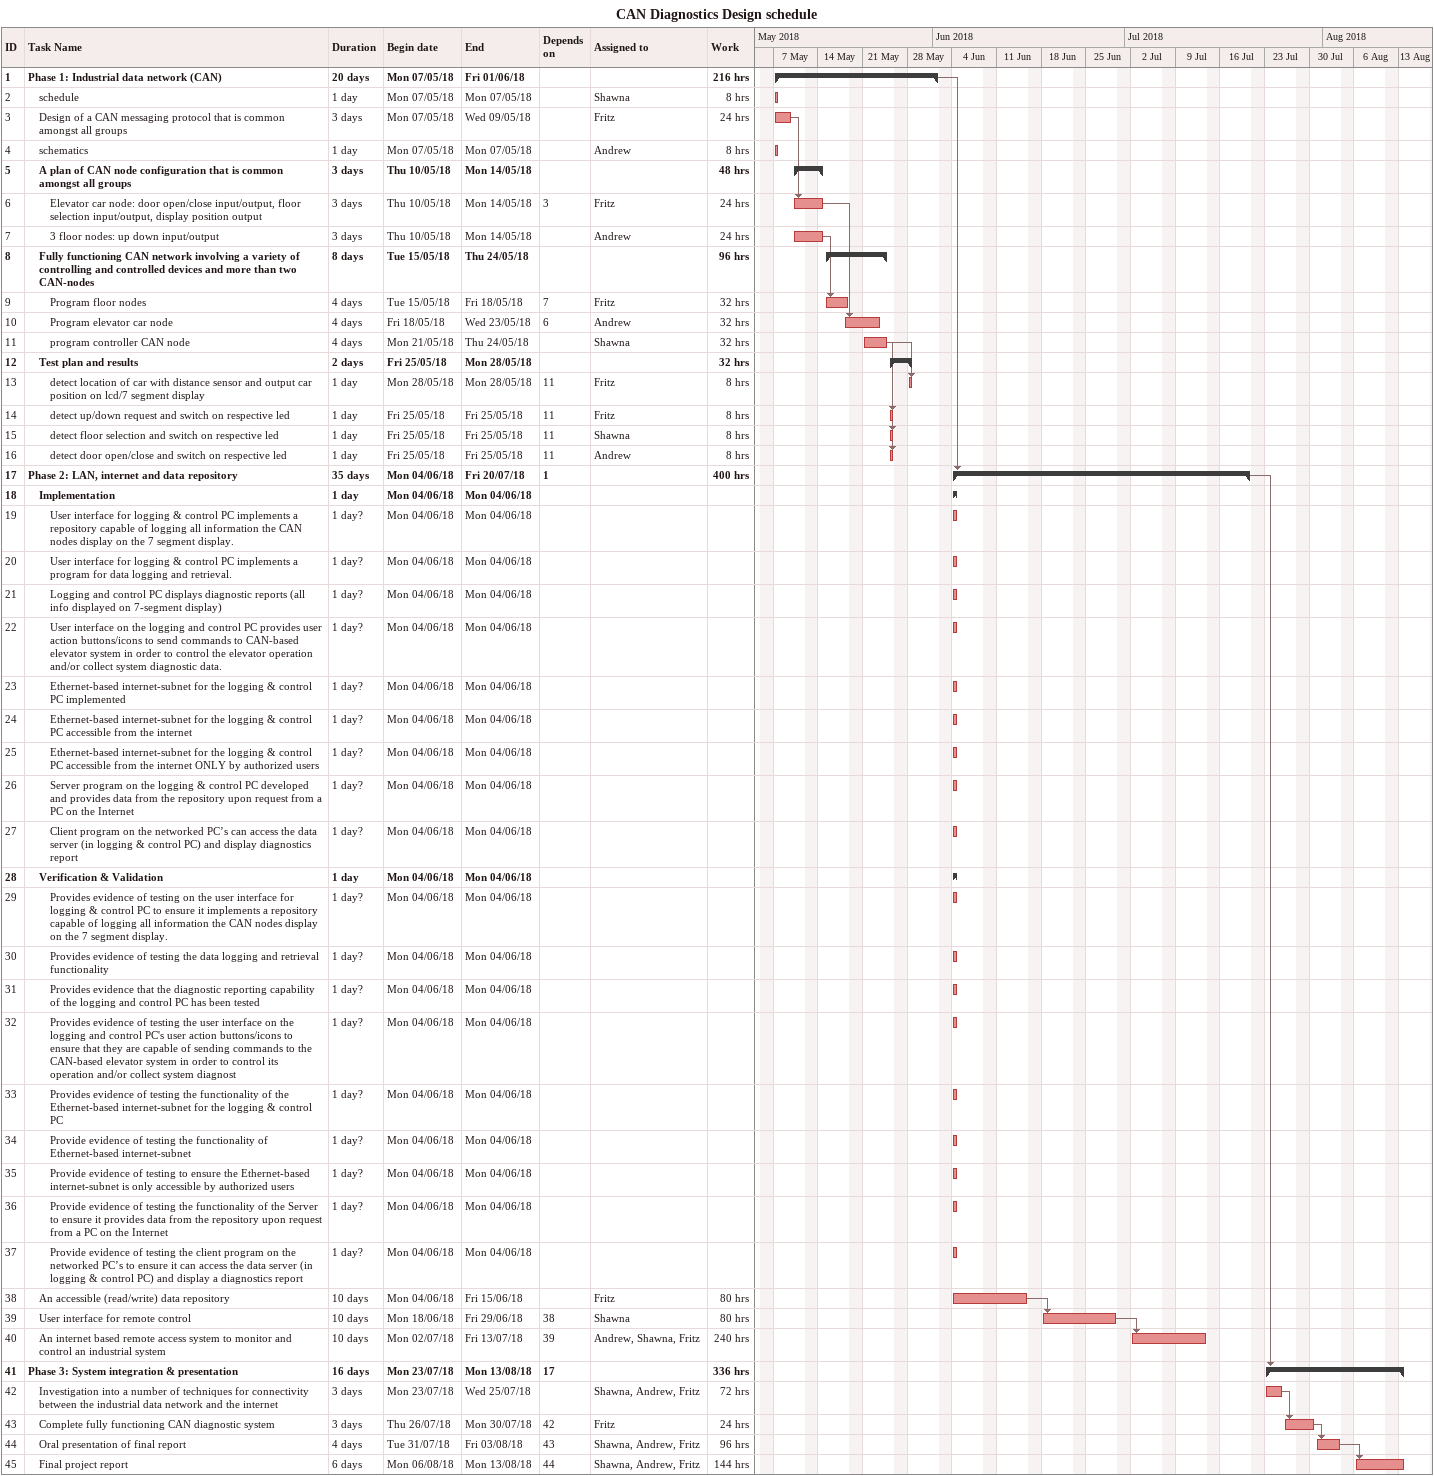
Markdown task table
CAN Diagnostics Design schedule

| ID | Level | Task | Duration | Start | Finish | Predecessors | Resources | Work (h) |
|---|---|---|---|---|---|---|---|---|
| 1 | 1 | **Phase 1: Industrial data network (CAN)** | 20d | 2018-05-07 | 2018-06-01 |  |  | 216 |
| 2 | 2 | schedule | 1d | 2018-05-07 | 2018-05-07 |  | Shawna | 8 |
| 3 | 2 | Design of a CAN messaging protocol that is common amongst all groups | 3d | 2018-05-07 | 2018-05-09 |  | Fritz | 24 |
| 4 | 2 | schematics | 1d | 2018-05-07 | 2018-05-07 |  | Andrew | 8 |
| 5 | 2 | **A plan of CAN node configuration that is common amongst all groups** | 3d | 2018-05-10 | 2018-05-14 |  |  | 48 |
| 6 | 3 | Elevator car node: door open/close input/output, floor selection input/output, display position output | 3d | 2018-05-10 | 2018-05-14 | 3 | Fritz | 24 |
| 7 | 3 | 3 floor nodes: up down input/output | 3d | 2018-05-10 | 2018-05-14 |  | Andrew | 24 |
| 8 | 2 | **Fully functioning CAN network involving a variety of controlling and controlled devices and more than two CAN-nodes** | 8d | 2018-05-15 | 2018-05-24 |  |  | 96 |
| 9 | 3 | Program floor nodes | 4d | 2018-05-15 | 2018-05-18 | 7 | Fritz | 32 |
| 10 | 3 | Program elevator car node | 4d | 2018-05-18 | 2018-05-23 | 6 | Andrew | 32 |
| 11 | 3 | program controller CAN node | 4d | 2018-05-21 | 2018-05-24 |  | Shawna | 32 |
| 12 | 2 | **Test plan and results** | 2d | 2018-05-25 | 2018-05-28 |  |  | 32 |
| 13 | 3 | detect location of car with distance sensor and output car position on lcd/7 segment display | 1d | 2018-05-28 | 2018-05-28 | 11 | Fritz | 8 |
| 14 | 3 | detect up/down request and switch on respective led | 1d | 2018-05-25 | 2018-05-25 | 11 | Fritz | 8 |
| 15 | 3 | detect floor selection and switch on respective led | 1d | 2018-05-25 | 2018-05-25 | 11 | Shawna | 8 |
| 16 | 3 | detect door open/close and switch on respective led | 1d | 2018-05-25 | 2018-05-25 | 11 | Andrew | 8 |
| 17 | 1 | **Phase 2: LAN, internet and data repository** | 35d | 2018-06-04 | 2018-07-20 | 1 |  | 400 |
| 18 | 2 | **Implementation** | 1d | 2018-06-04 | 2018-06-04 |  |  |  |
| 19 | 3 | User interface for logging & control PC implements a repository capable of logging all information the CAN nodes display on the 7 segment display. | 1d? | 2018-06-04 | 2018-06-04 |  |  |  |
| 20 | 3 | User interface for logging & control PC implements a program for data logging and retrieval. | 1d? | 2018-06-04 | 2018-06-04 |  |  |  |
| 21 | 3 | Logging and control PC displays diagnostic reports (all info displayed on 7-segment display) | 1d? | 2018-06-04 | 2018-06-04 |  |  |  |
| 22 | 3 | User interface on the logging and control PC provides user action buttons/icons to send commands to CAN-based elevator system in order to control the elevator operation and/or collect system diagnostic data. | 1d? | 2018-06-04 | 2018-06-04 |  |  |  |
| 23 | 3 | Ethernet-based internet-subnet for the logging & control PC implemented | 1d? | 2018-06-04 | 2018-06-04 |  |  |  |
| 24 | 3 | Ethernet-based internet-subnet for the logging & control PC accessible from the internet | 1d? | 2018-06-04 | 2018-06-04 |  |  |  |
| 25 | 3 | Ethernet-based internet-subnet for the logging & control PC accessible from the internet ONLY by authorized users | 1d? | 2018-06-04 | 2018-06-04 |  |  |  |
| 26 | 3 | Server program on the logging & control PC developed and provides data from the repository upon request from a PC on the Internet | 1d? | 2018-06-04 | 2018-06-04 |  |  |  |
| 27 | 3 | Client program on the networked PC’s can access the data server (in logging & control PC) and display diagnostics report | 1d? | 2018-06-04 | 2018-06-04 |  |  |  |
| 28 | 2 | **Verification & Validation** | 1d | 2018-06-04 | 2018-06-04 |  |  |  |
| 29 | 3 | Provides evidence of testing on the user interface for logging & control PC to ensure it implements a repository capable of logging all information the CAN nodes display on the 7 segment display. | 1d? | 2018-06-04 | 2018-06-04 |  |  |  |
| 30 | 3 | Provides evidence of testing the data logging and retrieval functionality | 1d? | 2018-06-04 | 2018-06-04 |  |  |  |
| 31 | 3 | Provides evidence that the diagnostic reporting capability of the logging and control PC has been tested | 1d? | 2018-06-04 | 2018-06-04 |  |  |  |
| 32 | 3 | Provides evidence of testing the user interface on the logging and control PC's user action buttons/icons to ensure that they are capable of sending commands to the CAN-based elevator system in order to control its operation and/or collect system diagnost | 1d? | 2018-06-04 | 2018-06-04 |  |  |  |
| 33 | 3 | Provides evidence of testing the functionality of the Ethernet-based internet-subnet for the logging & control PC | 1d? | 2018-06-04 | 2018-06-04 |  |  |  |
| 34 | 3 | Provide evidence of testing the functionality of Ethernet-based internet-subnet | 1d? | 2018-06-04 | 2018-06-04 |  |  |  |
| 35 | 3 | Provide evidence of testing to ensure the Ethernet-based internet-subnet is only accessible by authorized users | 1d? | 2018-06-04 | 2018-06-04 |  |  |  |
| 36 | 3 | Provide evidence of testing the functionality of the Server to ensure it provides data from the repository upon request from a PC on the Internet | 1d? | 2018-06-04 | 2018-06-04 |  |  |  |
| 37 | 3 | Provide evidence of testing the client program on the networked PC’s to ensure it can access the data server (in logging & control PC) and display a diagnostics report | 1d? | 2018-06-04 | 2018-06-04 |  |  |  |
| 38 | 2 | An accessible (read/write) data repository | 10d | 2018-06-04 | 2018-06-15 |  | Fritz | 80 |
| 39 | 2 | User interface for remote control | 10d | 2018-06-18 | 2018-06-29 | 38 | Shawna | 80 |
| 40 | 2 | An internet based remote access system to monitor and control an industrial system | 10d | 2018-07-02 | 2018-07-13 | 39 | Andrew, Shawna, Fritz | 240 |
| 41 | 1 | **Phase 3: System integration & presentation** | 16d | 2018-07-23 | 2018-08-13 | 17 |  | 336 |
| 42 | 2 | Investigation into a number of techniques for connectivity between the industrial data network and the internet | 3d | 2018-07-23 | 2018-07-25 |  | Shawna, Andrew, Fritz | 72 |
| 43 | 2 | Complete fully functioning CAN diagnostic system | 3d | 2018-07-26 | 2018-07-30 | 42 | Fritz | 24 |
| 44 | 2 | Oral presentation of final report | 4d | 2018-07-31 | 2018-08-03 | 43 | Shawna, Andrew, Fritz | 96 |
| 45 | 2 | Final project report | 6d | 2018-08-06 | 2018-08-13 | 44 | Shawna, Andrew, Fritz | 144 |
